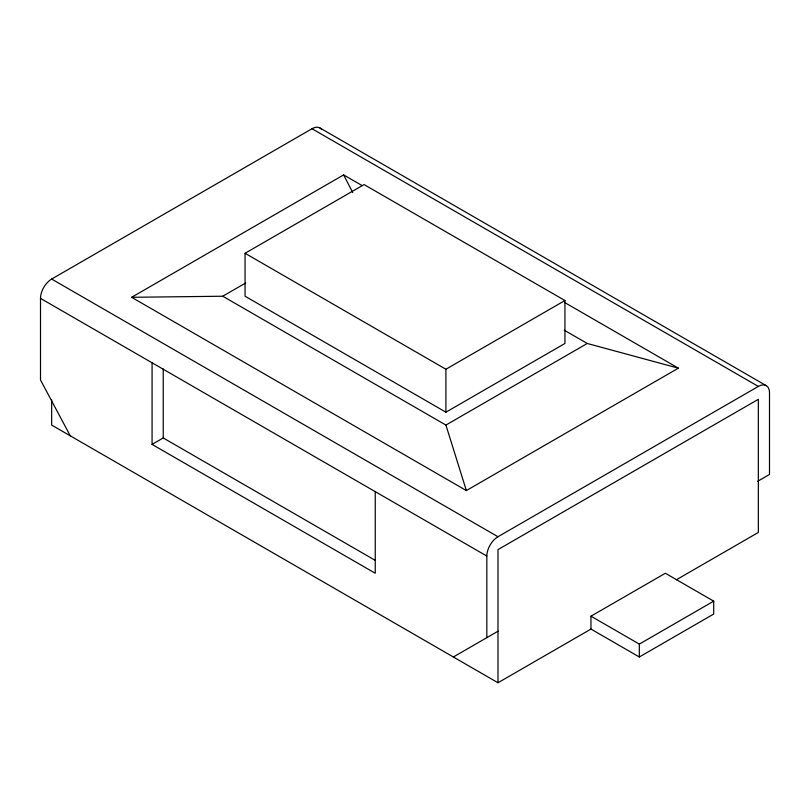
<?xml version="1.0" encoding="UTF-8"?>
<svg xmlns="http://www.w3.org/2000/svg" width="810" height="810" viewBox="0 0 810 810"><rect width="100%" height="100%" fill="white"/><g stroke="black" fill="none" stroke-linecap="round" stroke-linejoin="round"><path stroke-width="1.21" d="M70.257 435.81L40.5 379.981L40.5 298.374A15.785 9.112 -60 0 1 51.658 279.055L312.012 128.739A15.785 9.112 -60 0 1 321.681 129.6M564.611 302.484L678.375 368.165L466.368 490.566L131.625 297.3L343.632 174.899L362.232 185.642M245.065 253.287L364.085 184.569L564.934 300.52L564.934 343.47L445.915 412.189L245.065 296.227L245.065 253.287L445.915 369.238L564.934 300.52M131.625 297.3L222.75 296.227L245.754 282.943M152.077 362.799L152.077 444.396L163.235 437.957L375.465 560.49M222.75 296.227L445.915 425.068L587.25 343.47L678.375 368.165M486.83 637.662L486.83 556.065A15.785 9.112 -60 0 1 497.988 536.736L758.342 386.421A15.785 9.112 -60 0 1 769.5 392.86L769.5 474.468L757.623 481.322M453.357 656.991L497.988 631.223M590.966 629.076L590.966 616.187L665.354 573.247L713.711 601.162L713.711 614.041L639.323 656.991L590.966 629.076L497.988 682.759L51.658 425.078L51.658 399.938M676.299 579.808L758.342 532.443L758.342 399.3L497.988 549.615L497.988 682.759M590.966 616.187L639.323 644.102L713.711 601.162M319.909 127.95L766.23 385.641M312.012 128.739L758.342 386.421M564.276 330.207L587.25 343.47M51.658 279.055L497.988 536.736M40.5 298.374L486.83 556.065M152.077 444.396L375.243 573.247L375.243 491.64M343.632 174.899L352.725 192.557M445.915 425.068L466.368 490.566M639.323 644.102L639.323 656.991M445.915 369.238L445.915 412.189M163.235 368.914L163.235 437.957"/></g></svg>
